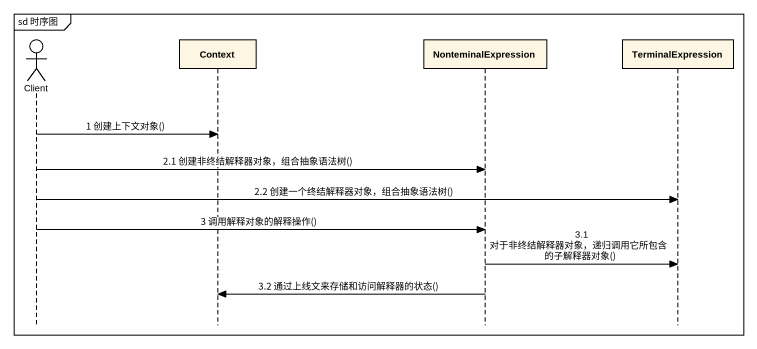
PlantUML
@startuml
mainframe sd 时序图
hide footbox
actor Client
participant Context
participant NonteminalExpression
participant TerminalExpression

Client -> Context : 1 创建上下文对象()
Client -> NonteminalExpression : 2.1 创建非终结解释器对象，组合抽象语法树()
Client -> TerminalExpression : 2.2 创建一个终结解释器对象，组合抽象语法树()
Client -> NonteminalExpression : 3 调用解释对象的解释操作()
NonteminalExpression -> TerminalExpression : 3.1 对于非终结解释器对象，递归调用它所包含的子解释器对象()
NonteminalExpression -> Context : 3.2 通过上线文来存储和访问解释器的状态()
@enduml
